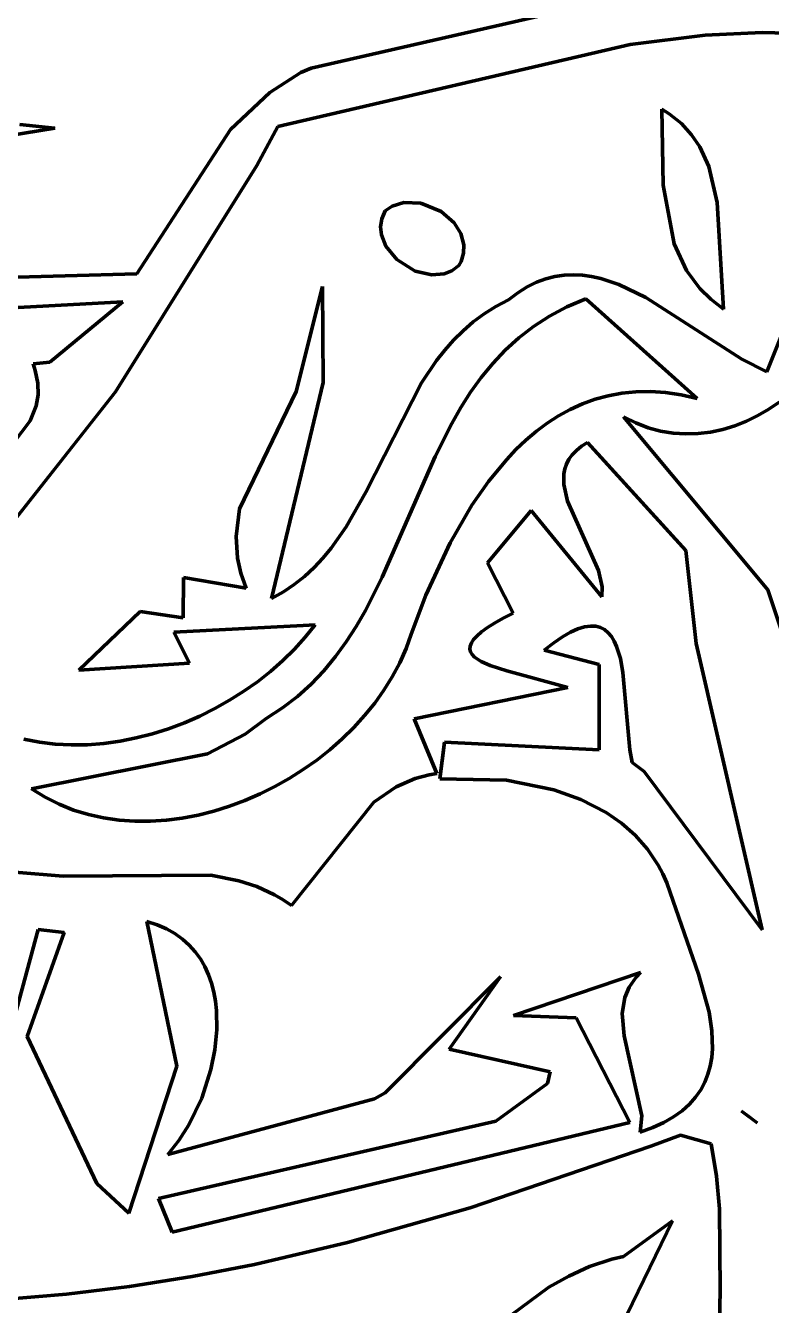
# Model space of a CAD drawing. Header units: millimetres. Extents: x 0 to 10.2, y 0 to 7.
# Drawn here: x 1.712 to 2.059, y 2.5 to 3.095 of the extents above; entities that cross this region are included whole.
import ezdxf

# ---------------------------------------------------------------- set-up
doc = ezdxf.new("R2010")
doc.units = ezdxf.units.MM
doc.layers.add('color#030303ff', color=7, linetype='CONTINUOUS', lineweight=100)
doc.layers.add('color#ffffffff', color=7, linetype='CONTINUOUS', lineweight=100)

msp = doc.modelspace()

# ---------------------------------------------------------------- linework, layer by layer
at = {"layer": 'color#030303ff'}
for p, q in [((1.84487, 3.07537), (1.98734, 3.10807)), ((2.02792, 3.09072), (1.99301, 3.08637)), ((2.0543, 3.09196), (2.02792, 3.09072)), ((2.072, 3.09162), (2.0543, 3.09196)), ((1.99301, 3.08637), (1.82942, 3.04839)), ((1.84002, 3.07337), (1.84487, 3.07537)), ((1.82571, 3.06409), (1.84002, 3.07337)), ((1.80742, 3.04692), (1.82571, 3.06409)), ((2.0078, 3.05635), (2.01107, 3.05425)), ((2.00829, 3.02107), (2.0078, 3.05635)), ((2.01107, 3.05425), (2.0168, 3.04964)), ((1.72579, 3.0475), (1.6116, 3.02887)), ((1.70957, 3.0492), (1.72579, 3.0475)), ((1.76385, 2.97978), (1.80742, 3.04692)), ((1.82942, 3.04839), (1.81957, 3.03015)), ((2.0168, 3.04964), (2.02152, 3.0445)), ((2.02152, 3.0445), (2.02532, 3.03889)), ((2.02532, 3.03889), (2.02955, 3.02975)), ((1.81957, 3.03015), (1.75403, 2.92493)), ((2.02955, 3.02975), (2.0335, 3.01302)), ((2.01352, 2.99378), (2.00829, 3.02107)), ((1.87916, 3.00918), (1.88243, 3.01137)), ((1.88243, 3.01137), (1.88793, 3.01307)), ((1.88793, 3.01307), (1.8958, 3.01272)), ((1.8958, 3.01272), (1.90522, 3.0088)), ((2.0335, 3.01302), (2.03643, 2.96343)), ((1.87711, 3.00168), (1.87762, 3.00544)), ((1.87762, 3.00544), (1.87916, 3.00918)), ((1.90522, 3.0088), (1.91129, 3.00352)), ((1.87751, 2.99798), (1.87711, 3.00168)), ((1.87961, 2.99268), (1.87751, 2.99798)), ((1.91129, 3.00352), (1.9144, 2.99865)), ((1.9144, 2.99865), (1.91583, 2.99325)), ((2.05656, 2.93432), (2.08325, 3.00165)), ((1.88462, 2.98651), (1.87961, 2.99268)), ((1.91583, 2.99325), (1.91566, 2.98945)), ((2.01926, 2.98146), (2.01352, 2.99378)), ((1.89322, 2.98109), (1.88462, 2.98651)), ((1.91566, 2.98945), (1.91447, 2.98559)), ((1.90094, 2.97931), (1.89322, 2.98109)), ((1.9102, 2.9813), (1.90664, 2.97988)), ((1.91345, 2.98365), (1.9102, 2.9813)), ((1.91447, 2.98559), (1.91345, 2.98365)), ((2.02539, 2.9731), (2.01926, 2.98146)), ((1.69144, 2.97788), (1.76385, 2.97978)), ((1.90664, 2.97988), (1.90094, 2.97931)), ((1.94521, 2.97377), (1.94951, 2.9759)), ((1.94951, 2.9759), (1.95381, 2.9775)), ((1.95381, 2.9775), (1.95809, 2.9786)), ((1.95809, 2.9786), (1.96237, 2.97924)), ((1.96237, 2.97924), (1.96663, 2.97943)), ((1.96663, 2.97943), (1.97089, 2.97922)), ((1.97089, 2.97922), (1.97513, 2.97863)), ((1.97513, 2.97863), (1.97936, 2.97769)), ((1.97936, 2.97769), (1.98778, 2.9749)), ((1.98778, 2.9749), (2.0003, 2.96886)), ((1.83789, 2.92518), (1.85019, 2.97394)), ((1.85019, 2.97394), (1.85044, 2.92928)), ((1.93657, 2.96779), (1.94089, 2.97107)), ((1.94089, 2.97107), (1.94521, 2.97377)), ((1.97241, 2.96821), (1.96362, 2.96448)), ((2.02414, 2.92193), (1.97241, 2.96821)), ((2.0003, 2.96886), (2.04486, 2.94026)), ((2.03047, 2.96804), (2.02539, 2.9731)), ((1.75731, 2.96687), (1.69109, 2.96324)), ((1.7234, 2.93879), (1.75731, 2.96687)), ((1.9252, 2.96129), (1.93068, 2.96472)), ((1.93068, 2.96472), (1.93657, 2.96779)), ((1.96362, 2.96448), (1.95553, 2.96019)), ((2.03643, 2.96343), (2.03047, 2.96804)), ((1.91539, 2.95342), (1.92012, 2.95751)), ((1.92012, 2.95751), (1.9252, 2.96129)), ((1.95553, 2.96019), (1.94809, 2.95538)), ((1.911, 2.94904), (1.91539, 2.95342)), ((1.94809, 2.95538), (1.94125, 2.95009)), ((1.90308, 2.93953), (1.90691, 2.9444)), ((1.90691, 2.9444), (1.911, 2.94904)), ((1.93496, 2.94435), (1.92918, 2.9382)), ((1.94125, 2.95009), (1.93496, 2.94435)), ((1.71568, 2.93801), (1.7234, 2.93879)), ((1.89613, 2.92919), (1.90308, 2.93953)), ((2.04486, 2.94026), (2.05656, 2.93432)), ((1.71672, 2.93491), (1.71568, 2.93801)), ((1.71791, 2.92905), (1.71672, 2.93491)), ((1.92918, 2.9382), (1.92386, 2.93168)), ((1.71804, 2.9236), (1.71791, 2.92905)), ((1.85044, 2.92928), (1.82645, 2.82897)), ((1.87026, 2.87841), (1.89613, 2.92919)), ((1.92386, 2.93168), (1.91894, 2.92484)), ((1.75403, 2.92493), (1.65789, 2.80333)), ((1.7172, 2.91852), (1.71804, 2.9236)), ((1.8116, 2.87069), (1.83789, 2.92518)), ((1.91894, 2.92484), (1.91438, 2.9177)), ((1.97086, 2.91938), (1.97674, 2.92152)), ((1.97674, 2.92152), (1.98283, 2.92319)), ((1.98283, 2.92319), (1.98914, 2.92437)), ((1.98914, 2.92437), (1.99568, 2.92503)), ((1.99568, 2.92503), (2.00244, 2.92514)), ((2.00244, 2.92514), (2.00944, 2.92468)), ((2.00944, 2.92468), (2.01667, 2.92362)), ((2.01667, 2.92362), (2.02414, 2.92193)), ((1.71439, 2.91153), (1.7172, 2.91852)), ((1.91438, 2.9177), (1.91014, 2.91031)), ((1.95975, 2.91379), (1.9652, 2.91679)), ((1.9652, 2.91679), (1.97086, 2.91938)), ((2.05742, 2.91692), (2.05236, 2.91395)), ((2.06224, 2.92026), (2.05742, 2.91692)), ((1.70654, 2.90123), (1.71439, 2.91153)), ((1.91014, 2.91031), (1.90238, 2.89492)), ((1.94946, 2.90665), (1.95451, 2.9104)), ((1.95451, 2.9104), (1.95975, 2.91379)), ((1.99559, 2.91057), (1.98995, 2.91346)), ((1.98995, 2.91346), (2.05691, 2.83297)), ((2.00132, 2.90834), (1.99559, 2.91057)), ((2.04167, 2.90922), (2.0361, 2.90753)), ((2.0471, 2.91137), (2.04167, 2.90922)), ((2.05236, 2.91395), (2.0471, 2.91137)), ((1.94462, 2.90256), (1.94946, 2.90665)), ((2.00713, 2.90676), (2.00132, 2.90834)), ((2.01297, 2.90579), (2.00713, 2.90676)), ((2.01882, 2.90541), (2.01297, 2.90579)), ((2.02464, 2.90559), (2.01882, 2.90541)), ((2.03041, 2.90631), (2.02464, 2.90559)), ((2.0361, 2.90753), (2.03041, 2.90631)), ((1.93552, 2.89346), (1.93997, 2.89815)), ((1.93997, 2.89815), (1.94462, 2.90256)), ((1.96805, 2.89779), (1.96611, 2.89577)), ((1.97043, 2.89971), (1.96805, 2.89779)), ((1.97328, 2.90153), (1.97043, 2.89971)), ((2.01892, 2.85123), (1.97328, 2.90153)), ((1.90238, 2.89492), (1.87788, 2.83879)), ((1.92717, 2.88333), (1.93552, 2.89346)), ((1.96345, 2.89146), (1.96267, 2.88919)), ((1.96459, 2.89365), (1.96345, 2.89146)), ((1.96611, 2.89577), (1.96459, 2.89365)), ((1.96222, 2.88684), (1.9622, 2.88196)), ((1.96267, 2.88919), (1.96222, 2.88684)), ((1.91955, 2.87236), (1.92717, 2.88333)), ((1.9622, 2.88196), (1.96397, 2.87426)), ((1.86109, 2.86223), (1.87026, 2.87841)), ((1.96397, 2.87426), (1.97831, 2.84202)), ((1.80999, 2.85773), (1.8116, 2.87069)), ((1.90942, 2.85482), (1.91955, 2.87236)), ((1.94711, 2.86985), (1.92681, 2.84548)), ((1.97985, 2.82965), (1.94711, 2.86985)), ((1.85412, 2.85229), (1.86109, 2.86223)), ((1.81069, 2.84765), (1.80999, 2.85773)), ((1.85029, 2.84766), (1.85412, 2.85229)), ((1.89819, 2.83047), (1.90942, 2.85482)), ((2.02363, 2.808), (2.01892, 2.85123)), ((1.81223, 2.84075), (1.81069, 2.84765)), ((1.84178, 2.83921), (1.84618, 2.84329)), ((1.84618, 2.84329), (1.85029, 2.84766)), ((1.92681, 2.84548), (1.93873, 2.82215)), ((1.78542, 2.81997), (1.78549, 2.83878)), ((1.78549, 2.83878), (1.81471, 2.83368)), ((1.81471, 2.83368), (1.81223, 2.84075)), ((1.83704, 2.83544), (1.84178, 2.83921)), ((1.87788, 2.83879), (1.87004, 2.82337)), ((1.97831, 2.84202), (1.97996, 2.83443)), ((1.82645, 2.82897), (1.83194, 2.83202)), ((1.83194, 2.83202), (1.83704, 2.83544)), ((1.97996, 2.83443), (1.97985, 2.82965)), ((2.05691, 2.83297), (2.08208, 2.75725)), ((1.89135, 2.81241), (1.89819, 2.83047)), ((1.73694, 2.79568), (1.76538, 2.82289)), ((1.76538, 2.82289), (1.78542, 2.81997)), ((1.87004, 2.82337), (1.86574, 2.81596)), ((1.93407, 2.81978), (1.93009, 2.81755)), ((1.93873, 2.82215), (1.93407, 2.81978)), ((1.84113, 2.81643), (1.78114, 2.81326)), ((1.8467, 2.81673), (1.84113, 2.81643)), ((1.84211, 2.81095), (1.8467, 2.81673)), ((1.86574, 2.81596), (1.86111, 2.8088)), ((1.92404, 2.81351), (1.92191, 2.81167)), ((1.92675, 2.81547), (1.92404, 2.81351)), ((1.93009, 2.81755), (1.92675, 2.81547)), ((1.96537, 2.81329), (1.96875, 2.81481)), ((1.96875, 2.81481), (1.9718, 2.81576)), ((1.9718, 2.81576), (1.97455, 2.81617)), ((1.97455, 2.81617), (1.97702, 2.81607)), ((1.97702, 2.81607), (1.97921, 2.8155)), ((1.97921, 2.8155), (1.98115, 2.81449)), ((1.98115, 2.81449), (1.98286, 2.81307)), ((1.78114, 2.81326), (1.78838, 2.79882)), ((1.83711, 2.8054), (1.84211, 2.81095)), ((1.86111, 2.8088), (1.85612, 2.80193)), ((1.88891, 2.80565), (1.89135, 2.81241)), ((1.91927, 2.80835), (1.91871, 2.80685)), ((1.92033, 2.80996), (1.91927, 2.80835)), ((1.92191, 2.81167), (1.92033, 2.80996)), ((1.95313, 2.80498), (1.95758, 2.80841)), ((1.95758, 2.80841), (1.96165, 2.81117)), ((1.96165, 2.81117), (1.96537, 2.81329)), ((1.98286, 2.81307), (1.98435, 2.81128)), ((1.98435, 2.81128), (1.98564, 2.80915)), ((1.98564, 2.80915), (1.98674, 2.80671)), ((2.0544, 2.67491), (2.02363, 2.808)), ((1.83173, 2.8001), (1.83711, 2.8054)), ((1.85612, 2.80193), (1.85071, 2.79538)), ((1.88597, 2.79905), (1.88891, 2.80565)), ((1.91871, 2.80685), (1.9186, 2.80545)), ((1.9186, 2.80545), (1.91892, 2.80413)), ((1.91892, 2.80413), (1.91964, 2.8029)), ((1.91964, 2.8029), (1.92071, 2.80175)), ((1.92071, 2.80175), (1.92384, 2.79966)), ((1.97861, 2.79822), (1.95313, 2.80498)), ((1.98674, 2.80671), (1.98848, 2.80104)), ((1.78838, 2.79882), (1.73694, 2.79568)), ((1.826, 2.79505), (1.83173, 2.8001)), ((1.88255, 2.79262), (1.88597, 2.79905)), ((1.92384, 2.79966), (1.92803, 2.7978)), ((1.92803, 2.7978), (1.93579, 2.79532)), ((1.97864, 2.75866), (1.97861, 2.79822)), ((1.98848, 2.80104), (1.9897, 2.79453)), ((1.81361, 2.78581), (1.81995, 2.79028)), ((1.81995, 2.79028), (1.826, 2.79505)), ((1.85071, 2.79538), (1.84484, 2.7892)), ((1.87868, 2.78638), (1.88255, 2.79262)), ((1.93579, 2.79532), (1.96405, 2.78763)), ((1.9897, 2.79453), (1.99288, 2.75868)), ((1.807, 2.78165), (1.81361, 2.78581)), ((1.84484, 2.7892), (1.83845, 2.78342)), ((1.87438, 2.78035), (1.87868, 2.78638)), ((1.96405, 2.78763), (1.89277, 2.77305)), ((1.79314, 2.77433), (1.80017, 2.77781)), ((1.80017, 2.77781), (1.807, 2.78165)), ((1.8315, 2.77809), (1.82394, 2.77323)), ((1.83845, 2.78342), (1.8315, 2.77809)), ((1.86968, 2.77455), (1.87438, 2.78035)), ((1.78595, 2.7712), (1.79314, 2.77433)), ((1.82394, 2.77323), (1.8142, 2.76596)), ((1.86462, 2.76898), (1.86968, 2.77455)), ((1.89277, 2.77305), (1.90319, 2.74756)), ((1.76365, 2.76417), (1.77117, 2.7661)), ((1.77117, 2.7661), (1.77861, 2.76845)), ((1.77861, 2.76845), (1.78595, 2.7712)), ((1.8142, 2.76596), (1.7967, 2.75676)), ((1.85921, 2.76367), (1.86462, 2.76898)), ((1.71145, 2.76362), (1.71865, 2.76219)), ((1.71865, 2.76219), (1.72599, 2.76128)), ((1.72599, 2.76128), (1.73343, 2.7609)), ((1.73343, 2.7609), (1.74095, 2.76101)), ((1.74095, 2.76101), (1.74851, 2.7616)), ((1.74851, 2.7616), (1.75609, 2.76266)), ((1.75609, 2.76266), (1.76365, 2.76417)), ((1.85349, 2.75864), (1.85921, 2.76367)), ((1.90467, 2.7451), (1.9068, 2.7622)), ((1.9068, 2.7622), (1.97864, 2.75866)), ((1.7967, 2.75676), (1.71502, 2.74044)), ((1.84748, 2.75389), (1.85349, 2.75864)), ((1.99288, 2.75868), (1.99391, 2.7527)), ((1.83471, 2.74533), (1.84121, 2.74945)), ((1.84121, 2.74945), (1.84748, 2.75389)), ((1.99391, 2.7527), (1.9995, 2.74854)), ((1.9995, 2.74854), (2.0544, 2.67491)), ((1.828, 2.74154), (1.83471, 2.74533)), ((1.8932, 2.74531), (1.88435, 2.74144)), ((1.89973, 2.74701), (1.8932, 2.74531)), ((1.90319, 2.74756), (1.89973, 2.74701)), ((1.93552, 2.74446), (1.90467, 2.7451)), ((1.95761, 2.74005), (1.93552, 2.74446)), ((1.71502, 2.74044), (1.7213, 2.73658)), ((1.7213, 2.73658), (1.72781, 2.73331)), ((1.81408, 2.73506), (1.82112, 2.73812)), ((1.82112, 2.73812), (1.828, 2.74154)), ((1.88435, 2.74144), (1.87402, 2.73423)), ((1.97017, 2.73555), (1.95761, 2.74005)), ((1.72781, 2.73331), (1.73453, 2.73064)), ((1.73453, 2.73064), (1.74142, 2.72853)), ((1.79966, 2.73013), (1.80692, 2.73239)), ((1.80692, 2.73239), (1.81408, 2.73506)), ((1.87402, 2.73423), (1.83571, 2.68622)), ((1.98182, 2.72953), (1.97017, 2.73555)), ((1.74142, 2.72853), (1.74846, 2.72697)), ((1.74846, 2.72697), (1.75563, 2.72595)), ((1.75563, 2.72595), (1.76289, 2.72544)), ((1.76289, 2.72544), (1.77022, 2.72544)), ((1.77022, 2.72544), (1.77759, 2.72592)), ((1.77759, 2.72592), (1.78497, 2.72688)), ((1.78497, 2.72688), (1.79234, 2.72829)), ((1.79234, 2.72829), (1.79966, 2.73013)), ((1.98893, 2.7246), (1.98182, 2.72953)), ((1.9954, 2.7189), (1.98893, 2.7246)), ((2.00114, 2.71239), (1.9954, 2.7189)), ((2.00604, 2.70504), (2.00114, 2.71239)), ((1.7297, 2.69988), (1.70716, 2.7017)), ((2.00816, 2.70103), (2.00604, 2.70504)), ((2.01003, 2.6968), (2.00816, 2.70103)), ((1.79818, 2.70036), (1.7297, 2.69988)), ((1.81121, 2.69781), (1.79818, 2.70036)), ((1.81963, 2.69503), (1.81121, 2.69781)), ((1.82781, 2.69122), (1.81963, 2.69503)), ((2.01164, 2.69235), (2.01003, 2.6968)), ((1.8318, 2.68887), (1.82781, 2.69122)), ((1.83571, 2.68622), (1.8318, 2.68887)), ((2.02481, 2.65439), (2.01164, 2.69235)), ((1.78243, 2.61158), (1.76858, 2.67878)), ((1.76858, 2.67878), (1.77334, 2.67727)), ((1.77334, 2.67727), (1.77767, 2.67541)), ((1.69831, 2.6021), (1.71806, 2.67516)), ((1.73015, 2.67379), (1.713, 2.62546)), ((1.71806, 2.67516), (1.73015, 2.67379)), ((1.77767, 2.67541), (1.7816, 2.6732)), ((1.7816, 2.6732), (1.78513, 2.67068)), ((1.78513, 2.67068), (1.78827, 2.66786)), ((1.78827, 2.66786), (1.79104, 2.66476)), ((1.79104, 2.66476), (1.79345, 2.66142)), ((1.79345, 2.66142), (1.79551, 2.65785)), ((1.79551, 2.65785), (1.79723, 2.65408)), ((1.79723, 2.65408), (1.79862, 2.65013)), ((1.87929, 2.5992), (1.93285, 2.65313)), ((1.93285, 2.65313), (1.90899, 2.61947)), ((1.93886, 2.63519), (1.99783, 2.65514)), ((1.99577, 2.65293), (1.99262, 2.64835)), ((1.99783, 2.65514), (1.99577, 2.65293)), ((2.02966, 2.63669), (2.02481, 2.65439)), ((1.79862, 2.65013), (1.7997, 2.64601)), ((1.99262, 2.64835), (1.9906, 2.64358)), ((1.7997, 2.64601), (1.80047, 2.64176)), ((1.80047, 2.64176), (1.80095, 2.6374)), ((1.9906, 2.64358), (1.98937, 2.63611)), ((1.80095, 2.6374), (1.80108, 2.62842)), ((1.96796, 2.63403), (1.93886, 2.63519)), ((1.98937, 2.63611), (1.99025, 2.62573)), ((2.03097, 2.62803), (2.02966, 2.63669)), ((1.99295, 2.58549), (1.96796, 2.63403)), ((1.713, 2.62546), (1.74527, 2.55707)), ((1.80108, 2.62842), (1.80017, 2.61925)), ((1.99025, 2.62573), (1.99847, 2.58845)), ((2.03124, 2.61965), (2.03097, 2.62803)), ((1.80017, 2.61925), (1.79833, 2.61009)), ((1.90899, 2.61947), (1.95584, 2.60889)), ((2.0309, 2.61559), (2.03124, 2.61965)), ((1.7601, 2.54324), (1.78243, 2.61158)), ((2.02916, 2.60781), (2.03022, 2.61164)), ((2.03022, 2.61164), (2.0309, 2.61559)), ((1.79833, 2.61009), (1.79401, 2.59672)), ((1.95584, 2.60889), (1.95458, 2.60354)), ((2.02769, 2.60411), (2.02916, 2.60781)), ((1.95458, 2.60354), (1.93061, 2.58597)), ((2.0234, 2.59717), (2.02578, 2.60056)), ((2.02578, 2.60056), (2.02769, 2.60411)), ((1.77828, 2.57053), (1.8743, 2.59644)), ((1.79401, 2.59672), (1.7881, 2.58437)), ((1.8743, 2.59644), (1.87929, 2.5992)), ((2.01714, 2.5909), (2.02053, 2.59394)), ((2.02053, 2.59394), (2.0234, 2.59717)), ((1.99847, 2.58845), (1.99773, 2.58085)), ((2.00866, 2.58543), (2.01319, 2.58806)), ((2.01319, 2.58806), (2.01714, 2.5909)), ((2.04471, 2.59067), (2.04747, 2.58863)), ((2.05207, 2.58523), (2.04471, 2.59067)), ((2.04747, 2.58863), (2.05207, 2.58523)), ((1.93061, 2.58597), (1.77402, 2.55004)), ((1.78027, 2.53445), (1.99295, 2.58549)), ((1.7881, 2.58437), (1.78343, 2.577)), ((1.99773, 2.58085), (2.00352, 2.58302)), ((2.00352, 2.58302), (2.00866, 2.58543)), ((1.78343, 2.577), (1.77828, 2.57053)), ((2.01648, 2.57957), (2.00266, 2.57442)), ((2.0306, 2.57549), (2.01648, 2.57957)), ((2.00266, 2.57442), (1.91865, 2.54579)), ((2.03308, 2.5604), (2.0306, 2.57549)), ((2.03451, 2.54524), (2.03308, 2.5604)), ((1.74527, 2.55707), (1.7601, 2.54324)), ((1.77402, 2.55004), (1.78027, 2.53445)), ((1.91865, 2.54579), (1.8617, 2.5296)), ((2.03484, 2.50713), (2.03451, 2.54524)), ((2.01266, 2.53976), (1.98892, 2.49057)), ((1.98986, 2.52315), (2.01266, 2.53976)), ((1.8617, 2.5296), (1.81855, 2.51947)), ((1.98447, 2.52185), (1.98986, 2.52315)), ((1.81855, 2.51947), (1.78959, 2.51383)), ((1.96447, 2.51405), (1.97418, 2.51844)), ((1.97418, 2.51844), (1.98447, 2.52185)), ((1.78959, 2.51383), (1.76048, 2.50918)), ((1.95524, 2.50882), (1.96447, 2.51405)), ((1.73123, 2.5056), (1.70186, 2.50319)), ((1.76048, 2.50918), (1.73123, 2.5056)), ((1.93377, 2.49299), (1.95524, 2.50882)), ((2.03277, 2.42318), (2.03484, 2.50713))]:
    msp.add_line(p, q, dxfattribs=at)
at = {"layer": 'color#ffffffff'}
for p, q in [((1.98734, 3.10807), (1.84487, 3.07537)), ((1.99301, 3.08637), (2.02792, 3.09072)), ((2.02792, 3.09072), (2.0543, 3.09196)), ((2.0543, 3.09196), (2.072, 3.09162)), ((1.82942, 3.04839), (1.99301, 3.08637)), ((1.84487, 3.07537), (1.84002, 3.07337)), ((1.84002, 3.07337), (1.82571, 3.06409)), ((1.82571, 3.06409), (1.80742, 3.04692)), ((2.0078, 3.05635), (2.00829, 3.02107)), ((2.01107, 3.05425), (2.0078, 3.05635)), ((2.0168, 3.04964), (2.01107, 3.05425)), ((1.6116, 3.02887), (1.72579, 3.0475)), ((1.72579, 3.0475), (1.70957, 3.0492)), ((1.80742, 3.04692), (1.76385, 2.97978)), ((1.81957, 3.03015), (1.82942, 3.04839)), ((2.02152, 3.0445), (2.0168, 3.04964)), ((2.02532, 3.03889), (2.02152, 3.0445)), ((2.02955, 3.02975), (2.02532, 3.03889)), ((1.75403, 2.92493), (1.81957, 3.03015)), ((2.0335, 3.01302), (2.02955, 3.02975)), ((2.00829, 3.02107), (2.01352, 2.99378)), ((1.88243, 3.01137), (1.87916, 3.00918)), ((1.88793, 3.01307), (1.88243, 3.01137)), ((1.8958, 3.01272), (1.88793, 3.01307)), ((1.90522, 3.0088), (1.8958, 3.01272)), ((2.03643, 2.96343), (2.0335, 3.01302)), ((1.87762, 3.00544), (1.87711, 3.00168)), ((1.87916, 3.00918), (1.87762, 3.00544)), ((1.91129, 3.00352), (1.90522, 3.0088)), ((1.87711, 3.00168), (1.87751, 2.99798)), ((1.87751, 2.99798), (1.87961, 2.99268)), ((1.9144, 2.99865), (1.91129, 3.00352)), ((1.91583, 2.99325), (1.9144, 2.99865)), ((2.08325, 3.00165), (2.05656, 2.93432)), ((1.87961, 2.99268), (1.88462, 2.98651)), ((1.91566, 2.98945), (1.91583, 2.99325)), ((2.01352, 2.99378), (2.01926, 2.98146)), ((1.88462, 2.98651), (1.89322, 2.98109)), ((1.91447, 2.98559), (1.91566, 2.98945)), ((1.89322, 2.98109), (1.90094, 2.97931)), ((1.90664, 2.97988), (1.9102, 2.9813)), ((1.9102, 2.9813), (1.91345, 2.98365)), ((1.91345, 2.98365), (1.91447, 2.98559)), ((2.01926, 2.98146), (2.02539, 2.9731)), ((1.76385, 2.97978), (1.69144, 2.97788)), ((1.90094, 2.97931), (1.90664, 2.97988)), ((1.94951, 2.9759), (1.94521, 2.97377)), ((1.95381, 2.9775), (1.94951, 2.9759)), ((1.95809, 2.9786), (1.95381, 2.9775)), ((1.96237, 2.97924), (1.95809, 2.9786)), ((1.96663, 2.97943), (1.96237, 2.97924)), ((1.97089, 2.97922), (1.96663, 2.97943)), ((1.97513, 2.97863), (1.97089, 2.97922)), ((1.97936, 2.97769), (1.97513, 2.97863)), ((1.98778, 2.9749), (1.97936, 2.97769)), ((2.0003, 2.96886), (1.98778, 2.9749)), ((1.85019, 2.97394), (1.83789, 2.92518)), ((1.85044, 2.92928), (1.85019, 2.97394)), ((1.94089, 2.97107), (1.93657, 2.96779)), ((1.94521, 2.97377), (1.94089, 2.97107)), ((1.96362, 2.96448), (1.97241, 2.96821)), ((1.97241, 2.96821), (2.02414, 2.92193)), ((2.04486, 2.94026), (2.0003, 2.96886)), ((2.02539, 2.9731), (2.03047, 2.96804)), ((1.69109, 2.96324), (1.75731, 2.96687)), ((1.75731, 2.96687), (1.7234, 2.93879)), ((1.93068, 2.96472), (1.9252, 2.96129)), ((1.93657, 2.96779), (1.93068, 2.96472)), ((1.95553, 2.96019), (1.96362, 2.96448)), ((2.03047, 2.96804), (2.03643, 2.96343)), ((1.92012, 2.95751), (1.91539, 2.95342)), ((1.9252, 2.96129), (1.92012, 2.95751)), ((1.94809, 2.95538), (1.95553, 2.96019)), ((1.91539, 2.95342), (1.911, 2.94904)), ((1.94125, 2.95009), (1.94809, 2.95538)), ((1.90691, 2.9444), (1.90308, 2.93953)), ((1.911, 2.94904), (1.90691, 2.9444)), ((1.92918, 2.9382), (1.93496, 2.94435)), ((1.93496, 2.94435), (1.94125, 2.95009)), ((1.7234, 2.93879), (1.71568, 2.93801)), ((1.90308, 2.93953), (1.89613, 2.92919)), ((2.05656, 2.93432), (2.04486, 2.94026)), ((1.71568, 2.93801), (1.71672, 2.93491)), ((1.71672, 2.93491), (1.71791, 2.92905)), ((1.92386, 2.93168), (1.92918, 2.9382)), ((1.71791, 2.92905), (1.71804, 2.9236)), ((1.82645, 2.82897), (1.85044, 2.92928)), ((1.89613, 2.92919), (1.87026, 2.87841)), ((1.91894, 2.92484), (1.92386, 2.93168)), ((1.65789, 2.80333), (1.75403, 2.92493)), ((1.71804, 2.9236), (1.7172, 2.91852)), ((1.83789, 2.92518), (1.8116, 2.87069)), ((1.91438, 2.9177), (1.91894, 2.92484)), ((1.97674, 2.92152), (1.97086, 2.91938)), ((1.98283, 2.92319), (1.97674, 2.92152)), ((1.98914, 2.92437), (1.98283, 2.92319)), ((1.99568, 2.92503), (1.98914, 2.92437)), ((2.00244, 2.92514), (1.99568, 2.92503)), ((2.00944, 2.92468), (2.00244, 2.92514)), ((2.01667, 2.92362), (2.00944, 2.92468)), ((2.02414, 2.92193), (2.01667, 2.92362)), ((1.7172, 2.91852), (1.71439, 2.91153)), ((1.91014, 2.91031), (1.91438, 2.9177)), ((1.9652, 2.91679), (1.95975, 2.91379)), ((1.97086, 2.91938), (1.9652, 2.91679)), ((2.05236, 2.91395), (2.05742, 2.91692)), ((2.05742, 2.91692), (2.06224, 2.92026)), ((1.71439, 2.91153), (1.70654, 2.90123)), ((1.90238, 2.89492), (1.91014, 2.91031)), ((1.95451, 2.9104), (1.94946, 2.90665)), ((1.95975, 2.91379), (1.95451, 2.9104)), ((2.05691, 2.83297), (1.98995, 2.91346)), ((1.98995, 2.91346), (1.99559, 2.91057)), ((1.99559, 2.91057), (2.00132, 2.90834)), ((2.0361, 2.90753), (2.04167, 2.90922)), ((2.04167, 2.90922), (2.0471, 2.91137)), ((2.0471, 2.91137), (2.05236, 2.91395)), ((1.94946, 2.90665), (1.94462, 2.90256)), ((2.00132, 2.90834), (2.00713, 2.90676)), ((2.00713, 2.90676), (2.01297, 2.90579)), ((2.01297, 2.90579), (2.01882, 2.90541)), ((2.01882, 2.90541), (2.02464, 2.90559)), ((2.02464, 2.90559), (2.03041, 2.90631)), ((2.03041, 2.90631), (2.0361, 2.90753)), ((1.93997, 2.89815), (1.93552, 2.89346)), ((1.94462, 2.90256), (1.93997, 2.89815)), ((1.96611, 2.89577), (1.96805, 2.89779)), ((1.96805, 2.89779), (1.97043, 2.89971)), ((1.97043, 2.89971), (1.97328, 2.90153)), ((1.97328, 2.90153), (2.01892, 2.85123)), ((1.87788, 2.83879), (1.90238, 2.89492)), ((1.93552, 2.89346), (1.92717, 2.88333)), ((1.96267, 2.88919), (1.96345, 2.89146)), ((1.96345, 2.89146), (1.96459, 2.89365)), ((1.96459, 2.89365), (1.96611, 2.89577)), ((1.9622, 2.88196), (1.96222, 2.88684)), ((1.96222, 2.88684), (1.96267, 2.88919)), ((1.92717, 2.88333), (1.91955, 2.87236)), ((1.96397, 2.87426), (1.9622, 2.88196)), ((1.87026, 2.87841), (1.86109, 2.86223)), ((1.97831, 2.84202), (1.96397, 2.87426)), ((1.8116, 2.87069), (1.80999, 2.85773)), ((1.91955, 2.87236), (1.90942, 2.85482)), ((1.92681, 2.84548), (1.94711, 2.86985)), ((1.94711, 2.86985), (1.97985, 2.82965)), ((1.86109, 2.86223), (1.85412, 2.85229)), ((1.80999, 2.85773), (1.81069, 2.84765)), ((1.85412, 2.85229), (1.85029, 2.84766)), ((1.90942, 2.85482), (1.89819, 2.83047)), ((2.01892, 2.85123), (2.02363, 2.808)), ((1.81069, 2.84765), (1.81223, 2.84075)), ((1.84618, 2.84329), (1.84178, 2.83921)), ((1.85029, 2.84766), (1.84618, 2.84329)), ((1.93873, 2.82215), (1.92681, 2.84548)), ((1.78549, 2.83878), (1.78542, 2.81997)), ((1.81471, 2.83368), (1.78549, 2.83878)), ((1.81223, 2.84075), (1.81471, 2.83368)), ((1.84178, 2.83921), (1.83704, 2.83544)), ((1.87004, 2.82337), (1.87788, 2.83879)), ((1.97996, 2.83443), (1.97831, 2.84202)), ((1.83194, 2.83202), (1.82645, 2.82897)), ((1.83704, 2.83544), (1.83194, 2.83202)), ((1.97985, 2.82965), (1.97996, 2.83443)), ((2.08208, 2.75725), (2.05691, 2.83297)), ((1.89819, 2.83047), (1.89135, 2.81241)), ((1.76538, 2.82289), (1.73694, 2.79568)), ((1.78542, 2.81997), (1.76538, 2.82289)), ((1.86574, 2.81596), (1.87004, 2.82337)), ((1.93009, 2.81755), (1.93407, 2.81978)), ((1.93407, 2.81978), (1.93873, 2.82215)), ((1.78114, 2.81326), (1.84113, 2.81643)), ((1.84113, 2.81643), (1.8467, 2.81673)), ((1.8467, 2.81673), (1.84211, 2.81095)), ((1.86111, 2.8088), (1.86574, 2.81596)), ((1.92191, 2.81167), (1.92404, 2.81351)), ((1.92404, 2.81351), (1.92675, 2.81547)), ((1.92675, 2.81547), (1.93009, 2.81755)), ((1.96875, 2.81481), (1.96537, 2.81329)), ((1.9718, 2.81576), (1.96875, 2.81481)), ((1.97455, 2.81617), (1.9718, 2.81576)), ((1.97702, 2.81607), (1.97455, 2.81617)), ((1.97921, 2.8155), (1.97702, 2.81607)), ((1.98115, 2.81449), (1.97921, 2.8155)), ((1.98286, 2.81307), (1.98115, 2.81449)), ((1.78838, 2.79882), (1.78114, 2.81326)), ((1.84211, 2.81095), (1.83711, 2.8054)), ((1.85612, 2.80193), (1.86111, 2.8088)), ((1.89135, 2.81241), (1.88891, 2.80565)), ((1.91871, 2.80685), (1.91927, 2.80835)), ((1.91927, 2.80835), (1.92033, 2.80996)), ((1.92033, 2.80996), (1.92191, 2.81167)), ((1.95758, 2.80841), (1.95313, 2.80498)), ((1.96165, 2.81117), (1.95758, 2.80841)), ((1.96537, 2.81329), (1.96165, 2.81117)), ((1.98435, 2.81128), (1.98286, 2.81307)), ((1.98564, 2.80915), (1.98435, 2.81128)), ((1.98674, 2.80671), (1.98564, 2.80915)), ((2.02363, 2.808), (2.0544, 2.67491)), ((1.83711, 2.8054), (1.83173, 2.8001)), ((1.85071, 2.79538), (1.85612, 2.80193)), ((1.88891, 2.80565), (1.88597, 2.79905)), ((1.9186, 2.80545), (1.91871, 2.80685)), ((1.91892, 2.80413), (1.9186, 2.80545)), ((1.91964, 2.8029), (1.91892, 2.80413)), ((1.92071, 2.80175), (1.91964, 2.8029)), ((1.92384, 2.79966), (1.92071, 2.80175)), ((1.95313, 2.80498), (1.97861, 2.79822)), ((1.98848, 2.80104), (1.98674, 2.80671)), ((1.73694, 2.79568), (1.78838, 2.79882)), ((1.83173, 2.8001), (1.826, 2.79505)), ((1.88597, 2.79905), (1.88255, 2.79262)), ((1.92803, 2.7978), (1.92384, 2.79966)), ((1.93579, 2.79532), (1.92803, 2.7978)), ((1.97861, 2.79822), (1.97864, 2.75866)), ((1.9897, 2.79453), (1.98848, 2.80104)), ((1.81995, 2.79028), (1.81361, 2.78581)), ((1.826, 2.79505), (1.81995, 2.79028)), ((1.84484, 2.7892), (1.85071, 2.79538)), ((1.88255, 2.79262), (1.87868, 2.78638)), ((1.96405, 2.78763), (1.93579, 2.79532)), ((1.99288, 2.75868), (1.9897, 2.79453)), ((1.81361, 2.78581), (1.807, 2.78165)), ((1.83845, 2.78342), (1.84484, 2.7892)), ((1.87868, 2.78638), (1.87438, 2.78035)), ((1.89277, 2.77305), (1.96405, 2.78763)), ((1.80017, 2.77781), (1.79314, 2.77433)), ((1.807, 2.78165), (1.80017, 2.77781)), ((1.82394, 2.77323), (1.8315, 2.77809)), ((1.8315, 2.77809), (1.83845, 2.78342)), ((1.87438, 2.78035), (1.86968, 2.77455)), ((1.79314, 2.77433), (1.78595, 2.7712)), ((1.8142, 2.76596), (1.82394, 2.77323)), ((1.86968, 2.77455), (1.86462, 2.76898)), ((1.90319, 2.74756), (1.89277, 2.77305)), ((1.77117, 2.7661), (1.76365, 2.76417)), ((1.77861, 2.76845), (1.77117, 2.7661)), ((1.78595, 2.7712), (1.77861, 2.76845)), ((1.7967, 2.75676), (1.8142, 2.76596)), ((1.86462, 2.76898), (1.85921, 2.76367)), ((1.71865, 2.76219), (1.71145, 2.76362)), ((1.72599, 2.76128), (1.71865, 2.76219)), ((1.73343, 2.7609), (1.72599, 2.76128)), ((1.74095, 2.76101), (1.73343, 2.7609)), ((1.74851, 2.7616), (1.74095, 2.76101)), ((1.75609, 2.76266), (1.74851, 2.7616)), ((1.76365, 2.76417), (1.75609, 2.76266)), ((1.85921, 2.76367), (1.85349, 2.75864)), ((1.9068, 2.7622), (1.90467, 2.7451)), ((1.97864, 2.75866), (1.9068, 2.7622)), ((1.71502, 2.74044), (1.7967, 2.75676)), ((1.85349, 2.75864), (1.84748, 2.75389)), ((1.99391, 2.7527), (1.99288, 2.75868)), ((1.84121, 2.74945), (1.83471, 2.74533)), ((1.84748, 2.75389), (1.84121, 2.74945)), ((1.9995, 2.74854), (1.99391, 2.7527)), ((2.0544, 2.67491), (1.9995, 2.74854)), ((1.83471, 2.74533), (1.828, 2.74154)), ((1.88435, 2.74144), (1.8932, 2.74531)), ((1.8932, 2.74531), (1.89973, 2.74701)), ((1.89973, 2.74701), (1.90319, 2.74756)), ((1.90467, 2.7451), (1.93552, 2.74446)), ((1.93552, 2.74446), (1.95761, 2.74005)), ((1.7213, 2.73658), (1.71502, 2.74044)), ((1.72781, 2.73331), (1.7213, 2.73658)), ((1.82112, 2.73812), (1.81408, 2.73506)), ((1.828, 2.74154), (1.82112, 2.73812)), ((1.87402, 2.73423), (1.88435, 2.74144)), ((1.95761, 2.74005), (1.97017, 2.73555)), ((1.73453, 2.73064), (1.72781, 2.73331)), ((1.74142, 2.72853), (1.73453, 2.73064)), ((1.80692, 2.73239), (1.79966, 2.73013)), ((1.81408, 2.73506), (1.80692, 2.73239)), ((1.83571, 2.68622), (1.87402, 2.73423)), ((1.97017, 2.73555), (1.98182, 2.72953)), ((1.74846, 2.72697), (1.74142, 2.72853)), ((1.75563, 2.72595), (1.74846, 2.72697)), ((1.76289, 2.72544), (1.75563, 2.72595)), ((1.77022, 2.72544), (1.76289, 2.72544)), ((1.77759, 2.72592), (1.77022, 2.72544)), ((1.78497, 2.72688), (1.77759, 2.72592)), ((1.79234, 2.72829), (1.78497, 2.72688)), ((1.79966, 2.73013), (1.79234, 2.72829)), ((1.98182, 2.72953), (1.98893, 2.7246)), ((1.98893, 2.7246), (1.9954, 2.7189)), ((1.9954, 2.7189), (2.00114, 2.71239)), ((2.00114, 2.71239), (2.00604, 2.70504)), ((1.70716, 2.7017), (1.7297, 2.69988)), ((2.00604, 2.70504), (2.00816, 2.70103)), ((2.00816, 2.70103), (2.01003, 2.6968)), ((1.7297, 2.69988), (1.79818, 2.70036)), ((1.79818, 2.70036), (1.81121, 2.69781)), ((1.81121, 2.69781), (1.81963, 2.69503)), ((1.81963, 2.69503), (1.82781, 2.69122)), ((2.01003, 2.6968), (2.01164, 2.69235)), ((1.82781, 2.69122), (1.8318, 2.68887)), ((1.8318, 2.68887), (1.83571, 2.68622)), ((2.01164, 2.69235), (2.02481, 2.65439)), ((1.77334, 2.67727), (1.76858, 2.67878)), ((1.76858, 2.67878), (1.78243, 2.61158)), ((1.77767, 2.67541), (1.77334, 2.67727)), ((1.71806, 2.67516), (1.69831, 2.6021)), ((1.713, 2.62546), (1.73015, 2.67379)), ((1.73015, 2.67379), (1.71806, 2.67516)), ((1.7816, 2.6732), (1.77767, 2.67541)), ((1.78513, 2.67068), (1.7816, 2.6732)), ((1.78827, 2.66786), (1.78513, 2.67068)), ((1.79104, 2.66476), (1.78827, 2.66786)), ((1.79345, 2.66142), (1.79104, 2.66476)), ((1.79551, 2.65785), (1.79345, 2.66142)), ((1.79723, 2.65408), (1.79551, 2.65785)), ((1.79862, 2.65013), (1.79723, 2.65408)), ((1.93285, 2.65313), (1.87929, 2.5992)), ((1.90899, 2.61947), (1.93285, 2.65313)), ((1.99783, 2.65514), (1.93886, 2.63519)), ((1.99262, 2.64835), (1.99577, 2.65293)), ((1.99577, 2.65293), (1.99783, 2.65514)), ((2.02481, 2.65439), (2.02966, 2.63669)), ((1.7997, 2.64601), (1.79862, 2.65013)), ((1.9906, 2.64358), (1.99262, 2.64835)), ((1.80047, 2.64176), (1.7997, 2.64601)), ((1.80095, 2.6374), (1.80047, 2.64176)), ((1.98937, 2.63611), (1.9906, 2.64358)), ((1.80108, 2.62842), (1.80095, 2.6374)), ((1.93886, 2.63519), (1.96796, 2.63403)), ((1.99025, 2.62573), (1.98937, 2.63611)), ((2.02966, 2.63669), (2.03097, 2.62803)), ((1.96796, 2.63403), (1.99295, 2.58549)), ((1.74527, 2.55707), (1.713, 2.62546)), ((1.80017, 2.61925), (1.80108, 2.62842)), ((1.99847, 2.58845), (1.99025, 2.62573)), ((2.03097, 2.62803), (2.03124, 2.61965)), ((1.79833, 2.61009), (1.80017, 2.61925)), ((1.95584, 2.60889), (1.90899, 2.61947)), ((2.03124, 2.61965), (2.0309, 2.61559)), ((1.78243, 2.61158), (1.7601, 2.54324)), ((2.03022, 2.61164), (2.02916, 2.60781)), ((2.0309, 2.61559), (2.03022, 2.61164)), ((1.79401, 2.59672), (1.79833, 2.61009)), ((1.95458, 2.60354), (1.95584, 2.60889)), ((2.02916, 2.60781), (2.02769, 2.60411)), ((1.93061, 2.58597), (1.95458, 2.60354)), ((2.02578, 2.60056), (2.0234, 2.59717)), ((2.02769, 2.60411), (2.02578, 2.60056)), ((1.8743, 2.59644), (1.77828, 2.57053)), ((1.7881, 2.58437), (1.79401, 2.59672)), ((1.87929, 2.5992), (1.8743, 2.59644)), ((2.02053, 2.59394), (2.01714, 2.5909)), ((2.0234, 2.59717), (2.02053, 2.59394)), ((1.99773, 2.58085), (1.99847, 2.58845)), ((2.01319, 2.58806), (2.00866, 2.58543)), ((2.01714, 2.5909), (2.01319, 2.58806)), ((2.04471, 2.59067), (2.05207, 2.58523)), ((2.04747, 2.58863), (2.04471, 2.59067)), ((2.05207, 2.58523), (2.04747, 2.58863)), ((1.77402, 2.55004), (1.93061, 2.58597)), ((1.99295, 2.58549), (1.78027, 2.53445)), ((1.78343, 2.577), (1.7881, 2.58437)), ((2.00352, 2.58302), (1.99773, 2.58085)), ((2.00866, 2.58543), (2.00352, 2.58302)), ((1.77828, 2.57053), (1.78343, 2.577)), ((2.00266, 2.57442), (2.01648, 2.57957)), ((2.01648, 2.57957), (2.0306, 2.57549)), ((1.91865, 2.54579), (2.00266, 2.57442)), ((2.0306, 2.57549), (2.03308, 2.5604)), ((2.03308, 2.5604), (2.03451, 2.54524)), ((1.7601, 2.54324), (1.74527, 2.55707)), ((1.78027, 2.53445), (1.77402, 2.55004)), ((1.8617, 2.5296), (1.91865, 2.54579)), ((2.03451, 2.54524), (2.03484, 2.50713)), ((1.98892, 2.49057), (2.01266, 2.53976)), ((2.01266, 2.53976), (1.98986, 2.52315)), ((1.81855, 2.51947), (1.8617, 2.5296)), ((1.98986, 2.52315), (1.98447, 2.52185)), ((1.78959, 2.51383), (1.81855, 2.51947)), ((1.97418, 2.51844), (1.96447, 2.51405)), ((1.98447, 2.52185), (1.97418, 2.51844)), ((1.76048, 2.50918), (1.78959, 2.51383)), ((1.96447, 2.51405), (1.95524, 2.50882)), ((1.70186, 2.50319), (1.73123, 2.5056)), ((1.73123, 2.5056), (1.76048, 2.50918)), ((1.95524, 2.50882), (1.93377, 2.49299)), ((2.03484, 2.50713), (2.03277, 2.42318))]:
    msp.add_line(p, q, dxfattribs=at)

doc.saveas('drawing.dxf')
